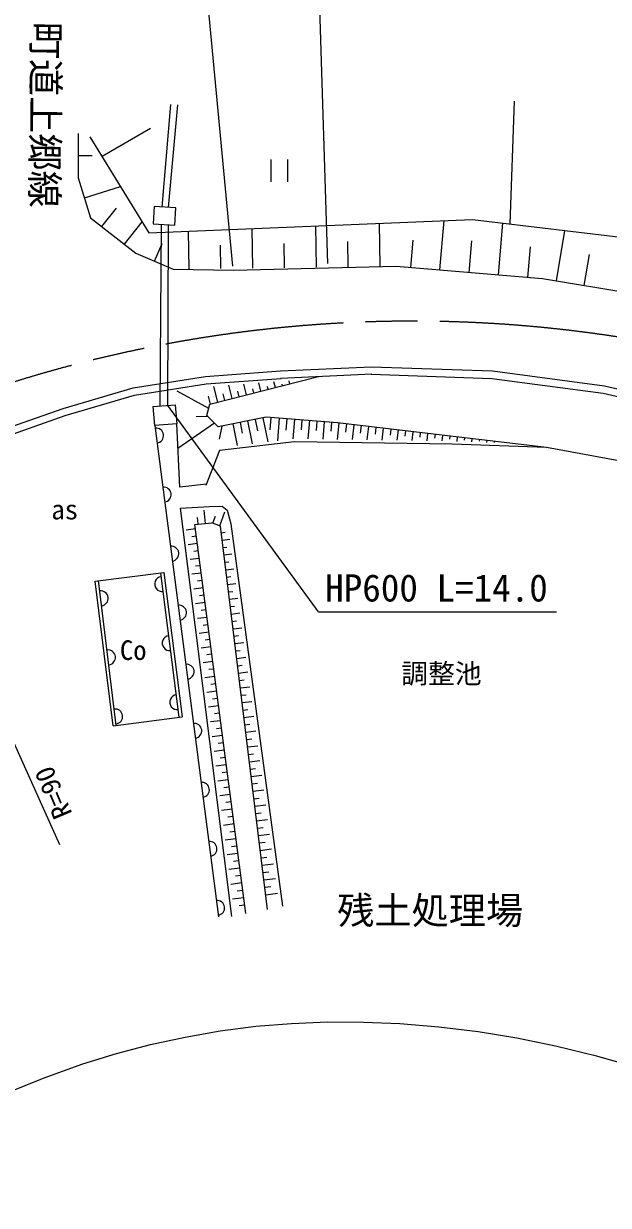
# Model space of a CAD drawing. Units: millimetres, scale not verified. Extents: x 40000 to 680000, y 20000 to 380000.
# Drawn here: x 313609 to 352908, y 240118 to 319520 of the extents above; entities that cross this region are included whole.
import ezdxf
from ezdxf.enums import TextEntityAlignment as Align

# ---------------------------------------------------------------- set-up
doc = ezdxf.new("R2010")
doc.units = ezdxf.units.MM
doc.header["$LTSCALE"] = 1000
doc.linetypes.add('CHAIN', pattern=[18.5, 12, -1.5, 3.5, -1.5])
for name, color, linetype, lineweight in [('M-BGD', 7, 'Continuous', 25), ('M-BGD-EXST', 7, 'Continuous', 25), ('M-BMK', 2, 'CHAIN', 13), ('M-STR-HTXT', 7, 'Continuous', 13)]:
    doc.layers.add(name, color=color, linetype=linetype, lineweight=lineweight)
doc.layers.add('M-BMK-HTXT', color=7, linetype='Continuous')
doc.styles.add('ＭＳ ゴシック', font='')
doc.styles.get('ＭＳ ゴシック').set_extended_font_data('MS Gothic')

msp = doc.modelspace()

# ---------------------------------------------------------------- linework, layer by layer
at = {"layer": 'M-BGD'}
for p, q in [((322928, 307197), (323512, 314081)), ((323337, 307172), (323966, 314065)), ((346304, 306067), (346591, 314310)), ((317277, 312142), (317277, 309162)), ((322131, 312465), (318888, 310584)), ((318065, 311922), (322032, 305474)), ((317277, 310652), (318219, 310652)), ((330217, 310383), (330217, 308883)), ((331357, 308883), (331357, 310383)), ((317277, 309162), (318112, 306480)), ((317695, 307821), (320124, 308577)), ((318872, 305884), (319850, 307131)), ((318112, 306480), (321152, 304095)), ((320392, 304691), (321581, 306208)), ((322032, 305474), (343775, 306369)), ((322792, 293825), (322875, 306030)), ((323309, 293870), (323356, 306000)), ((329007, 303093), (328972, 305760)), ((333289, 303150), (333252, 305936)), ((337570, 303207), (337532, 306112)), ((341591, 302970), (341873, 306291)), ((343775, 306369), (359663, 304470)), ((345525, 302637), (345821, 306124)), ((324726, 303037), (324692, 305584)), ((339624, 303137), (339780, 304980)), ((343558, 302804), (343739, 304937)), ((349415, 302232), (349972, 305628)), ((322404, 303559), (322909, 304738)), ((326866, 303065), (326846, 304629)), ((331148, 303122), (331126, 304757)), ((335429, 303178), (335407, 304886)), ((347492, 302470), (347666, 304522)), ((321152, 304095), (323655, 303022)), ((351292, 301924), (351634, 304011)), ((323655, 303022), (327709, 302963)), ((327709, 302963), (338640, 303221)), ((338640, 303221), (348476, 302386)), ((348476, 302386), (359742, 300538)), ((325826, 295804), (330880, 296185)), ((330880, 296185), (336984, 296471)), ((336984, 296471), (345112, 296182)), ((345112, 296182), (352646, 295181)), ((320962, 295041), (325826, 295804)), ((325883, 295307), (330918, 295687)), ((330528, 295066), (330430, 295452)), ((337005, 295970), (330873, 295683)), ((331498, 295312), (331446, 295514)), ((336966, 295972), (345070, 295684)), ((345070, 295684), (352556, 294689)), ((316258, 293661), (320962, 295041)), ((321071, 294552), (325883, 295307)), ((326050, 293665), (323920, 294827)), ((326651, 294083), (326381, 295147)), ((327136, 294206), (327022, 294653)), ((327620, 294329), (327394, 295223)), ((328105, 294452), (328013, 294814)), ((328590, 294575), (328406, 295300)), ((329074, 294698), (329004, 294975)), ((329559, 294821), (329418, 295376)), ((330044, 294943), (329995, 295136)), ((331013, 295189), (330987, 295290)), ((352556, 294689), (361401, 292606)), ((352646, 295181), (361538, 293087)), ((316411, 293185), (321071, 294552)), ((326166, 293961), (326032, 294492)), ((310315, 291574), (316258, 293661)), ((310505, 291111), (316411, 293185)), ((325977, 293124), (325198, 293108)), ((329683, 293032), (330011, 291417)), ((330232, 293051), (330166, 292230)), ((330785, 293007), (330664, 291492)), ((322428, 292509), (326695, 259510)), ((326433, 292668), (323979, 290977)), ((326919, 292470), (326742, 291610)), ((327659, 292621), (327954, 291171)), ((328153, 292721), (328300, 291996)), ((328647, 292822), (328958, 291291)), ((329165, 292927), (329320, 292162)), ((331299, 292966), (331239, 292209)), ((331814, 292926), (331710, 291617)), ((332312, 292886), (332260, 292231)), ((332811, 292846), (332713, 291617)), ((333309, 292807), (333260, 292192)), ((333807, 292767), (333715, 291601)), ((334306, 292727), (334260, 292144)), ((334804, 292684), (334673, 291586)), ((335300, 292625), (335235, 292076)), ((335797, 292566), (335678, 291570)), ((336293, 292507), (336234, 292009)), ((336790, 292448), (336684, 291555)), ((337286, 292388), (337233, 291942)), ((337783, 292329), (337689, 291539)), ((338279, 292270), (338232, 291875)), ((338776, 292211), (338694, 291524)), ((339272, 292152), (339231, 291808)), ((339769, 292093), (339699, 291508)), ((340265, 292034), (340231, 291741)), ((340762, 291975), (340704, 291493)), ((341258, 291915), (341230, 291674)), ((341755, 291856), (341710, 291477)), ((342251, 291797), (342229, 291608)), ((342748, 291738), (342714, 291454)), ((343244, 291679), (343227, 291537)), ((343741, 291620), (343716, 291411)), ((344237, 291561), (344225, 291456)), ((344734, 291502), (344718, 291367)), ((345230, 291442), (345222, 291375)), ((325831, 285930), (325739, 286839)), ((326795, 285779), (327133, 286713)), ((325334, 285880), (325288, 286334)), ((326325, 285949), (326494, 286416)), ((325157, 285575), (324543, 285495)), ((325222, 285080), (324915, 285040)), ((326889, 285309), (327147, 285340)), ((325286, 284584), (324668, 284503)), ((326950, 284812), (327465, 284876)), ((327011, 284316), (327275, 284349)), ((325416, 283592), (324792, 283511)), ((325351, 284088), (325042, 284048)), ((327072, 283820), (327599, 283885)), ((325481, 283097), (325169, 283056)), ((327133, 283324), (327403, 283357)), ((327194, 282827), (327733, 282894)), ((318424, 282068), (323037, 282633)), ((319616, 272342), (318424, 282068)), ((319837, 272370), (318645, 282095)), ((324063, 272912), (322820, 282604)), ((323037, 282633), (324264, 272938)), ((325546, 282601), (324917, 282519)), ((325611, 282105), (325296, 282064)), ((327255, 282331), (327531, 282365)), ((327316, 281835), (327867, 281903)), ((325675, 281609), (325041, 281526)), ((325740, 281113), (325423, 281072)), ((327377, 281339), (327659, 281373)), ((325805, 280618), (325166, 280534)), ((327438, 280842), (328001, 280912)), ((327499, 280346), (327787, 280381)), ((325935, 279626), (325290, 279542)), ((325870, 280122), (325550, 280080)), ((327560, 279850), (328135, 279920)), ((326000, 279130), (325677, 279088)), ((327621, 279354), (327915, 279390)), ((327683, 278857), (328269, 278929)), ((326064, 278635), (325415, 278550)), ((326129, 278139), (325804, 278096)), ((327744, 278361), (328043, 278398)), ((327805, 277865), (328403, 277938)), ((326194, 277643), (325539, 277557)), ((326259, 277147), (325932, 277104)), ((327866, 277369), (328171, 277406)), ((326324, 276651), (325664, 276565)), ((327927, 276872), (328537, 276947)), ((327988, 276376), (328299, 276414)), ((326453, 275660), (325788, 275573)), ((326389, 276156), (326059, 276113)), ((328049, 275880), (328670, 275956)), ((326518, 275164), (326186, 275121)), ((328110, 275383), (328427, 275422)), ((328171, 274887), (328804, 274965)), ((326583, 274668), (325913, 274581)), ((326648, 274173), (326313, 274129)), ((328232, 274391), (328554, 274431)), ((328293, 273895), (328938, 273974)), ((326713, 273677), (326037, 273588)), ((326778, 273181), (326440, 273137)), ((328354, 273398), (328682, 273439)), ((319616, 272342), (324264, 272938)), ((326842, 272685), (326162, 272596)), ((328415, 272902), (329072, 272983)), ((328476, 272406), (328810, 272447)), ((326972, 271694), (326287, 271604)), ((326907, 272189), (326567, 272145)), ((328537, 271910), (329206, 271992)), ((327037, 271198), (326694, 271153)), ((328598, 271413), (328938, 271455)), ((328659, 270917), (329340, 271001)), ((327102, 270702), (326411, 270612)), ((327167, 270206), (326821, 270161)), ((328720, 270421), (329066, 270463)), ((328781, 269925), (329474, 270010)), ((327231, 269711), (326536, 269620)), ((327296, 269215), (326948, 269169)), ((328842, 269428), (329194, 269472)), ((327361, 268719), (326660, 268627)), ((328903, 268932), (329608, 269019)), ((328964, 268436), (329322, 268480)), ((327491, 267727), (326785, 267635)), ((327426, 268223), (327075, 268177)), ((329025, 267940), (329742, 268028)), ((327556, 267232), (327203, 267185)), ((329086, 267443), (329450, 267488)), ((329147, 266947), (329876, 267037)), ((327620, 266736), (326909, 266643)), ((327685, 266240), (327330, 266194)), ((329208, 266451), (329578, 266496)), ((329269, 265954), (330010, 266046)), ((327750, 265744), (327034, 265651)), ((327815, 265249), (327457, 265202)), ((329330, 265458), (329706, 265505)), ((327880, 264753), (327158, 264658)), ((329391, 264962), (330144, 265055)), ((329452, 264466), (329834, 264513)), ((328009, 263761), (327283, 263666)), ((327945, 264257), (327584, 264210)), ((329513, 263969), (330278, 264063)), ((328074, 263265), (327711, 263218)), ((329574, 263473), (329962, 263521)), ((329635, 262977), (330412, 263072)), ((328139, 262770), (327407, 262674)), ((328204, 262274), (327838, 262226)), ((329696, 262481), (330090, 262529)), ((329757, 261984), (330546, 262081)), ((328269, 261778), (327532, 261682)), ((328334, 261282), (327965, 261234)), ((329818, 261488), (330218, 261537)), ((328398, 260787), (327656, 260689)), ((329879, 260992), (330680, 261090)), ((328463, 260291), (328092, 260242))]:
    msp.add_line(p, q, dxfattribs=at)
for points in [[(322391, 307231), (322318, 306065), (323773, 305974), (323845, 307140)], [(322428, 292509), (322318, 293785), (323786, 293910), (323895, 292635)]]:
    msp.add_lwpolyline(points, close=True, dxfattribs=at)
for points in [[(348755, 291049), (334714, 292695), (329904, 293077), (326679, 292422), (325914, 293187), (326132, 293952), (333436, 295803)], [(325893, 288582), (324110, 288377), (323895, 292635)], [(361718, 274765), (363622, 277712), (365153, 280827), (366410, 284817), (365371, 286293), (359086, 289135), (348755, 291049), (342415, 291267), (331811, 291431), (326782, 290830), (325853, 288480)], [(327601, 259524), (324157, 286963), (326098, 287067), (326999, 287100)], [(326956, 287098), (327291, 286830), (327528, 285901), (330998, 260227)], [(328537, 259727), (325120, 285858), (326256, 285973)], [(330001, 259999), (326833, 285765), (326256, 285973)]]:
    msp.add_lwpolyline(points, dxfattribs=at)
for centre, start, end in [((322514, 291841), 277.36764, 97.36764), ((323027, 287874), 277.36764, 97.36764), ((323540, 283907), 277.36764, 97.36764), ((322915, 281861), 97.30948, 277.30948), ((318790, 280906), 276.98699, 96.98699), ((324053, 279940), 277.36764, 97.36764), ((323424, 277894), 97.30948, 277.30948), ((319277, 276936), 276.98699, 96.98699), ((324566, 275973), 277.36764, 97.36764), ((323933, 273926), 97.30948, 277.30948), ((319764, 272966), 276.98699, 96.98699), ((325079, 272006), 277.36764, 97.36764), ((325592, 268039), 277.36764, 97.36764), ((326105, 264072), 277.36764, 97.36764), ((326618, 260105), 277.36764, 97.36764)]:
    msp.add_arc(centre, 500, start, end, dxfattribs=at)
at = {"layer": 'M-BGD-EXST'}
msp.add_line((333442, 322473), (334038, 303398), dxfattribs=at)
at = {"layer": 'M-BMK'}
msp.add_arc((339751, 209614), 89914, 81.18759, 113.69571, dxfattribs=at)
at = {"layer": 'M-STR-HTXT'}
for p, q in [((327679, 303234), (324699, 334603)), ((333429, 279999), (323309, 293870)), ((303617, 291947), (316010, 264355)), ((333429, 279999), (349424, 279999))]:
    msp.add_line(p, q, dxfattribs=at)
msp.add_lwpolyline([(312425, 247666), (314997, 248694), (317599, 249619), (319857, 250317), (322145, 250917), (324462, 251430), (326820, 251844), (329204, 252148), (331607, 252347), (334026, 252442), (336454, 252437), (338887, 252334), (341522, 252117), (344149, 251793), (346763, 251365), (349355, 250839), (352116, 250164), (354684, 249430), (357557, 248493), (360951, 247251), (364301, 245914), (373313, 242093), (376995, 240582), (380610, 239206)], dxfattribs=at)

# ---------------------------------------------------------------- texts
at = {"layer": 'M-BGD', "style": 'ＭＳ ゴシック'}
for s, height, p in [('as', 1320, (315474, 285813)), ('Co', 1320, (320078, 276366)), ('調整池', 1320, (338987, 274794)), ('残土処理場', 1833, (334681, 258467))]:
    msp.add_text(s, height=height, dxfattribs=at).set_placement(p, align=Align.BOTTOM_LEFT)
at = {"layer": 'M-BMK-HTXT', "style": 'ＭＳ ゴシック'}
msp.add_text('町道上郷線', height=1833, rotation=269.5, dxfattribs=at).set_placement((313648, 319659), align=Align.BOTTOM_LEFT)
at = {"layer": 'M-STR-HTXT', "style": 'ＭＳ ゴシック'}
msp.add_text('HP600 L=14.0', height=1833, dxfattribs=at).set_placement((333873, 280141), align=Align.BOTTOM_LEFT)
msp.add_text('R=90', height=1320, rotation=112.9, dxfattribs=at).set_placement((317262, 266597), align=Align.BOTTOM_LEFT)

doc.saveas('drawing.dxf')
